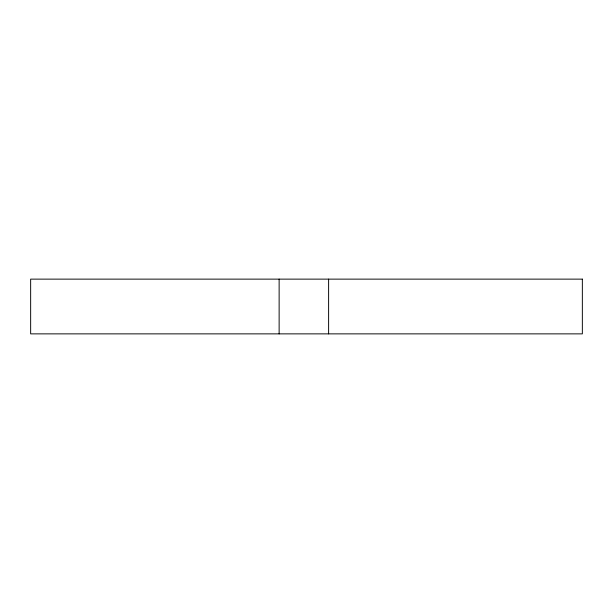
<?xml version="1.0" encoding="UTF-8"?>
<svg xmlns="http://www.w3.org/2000/svg" width="613" height="613" viewBox="0 0 613 613"><rect width="100%" height="100%" fill="white"/><g stroke="black" fill="none" stroke-linecap="round" stroke-linejoin="round"><path stroke-width="0.92" d="M328.614 279.13L328.614 333.87M279.13 279.13L279.13 333.87M582.35 279.13L30.65 279.13L30.65 333.87L582.35 333.87L582.35 279.13"/></g></svg>
